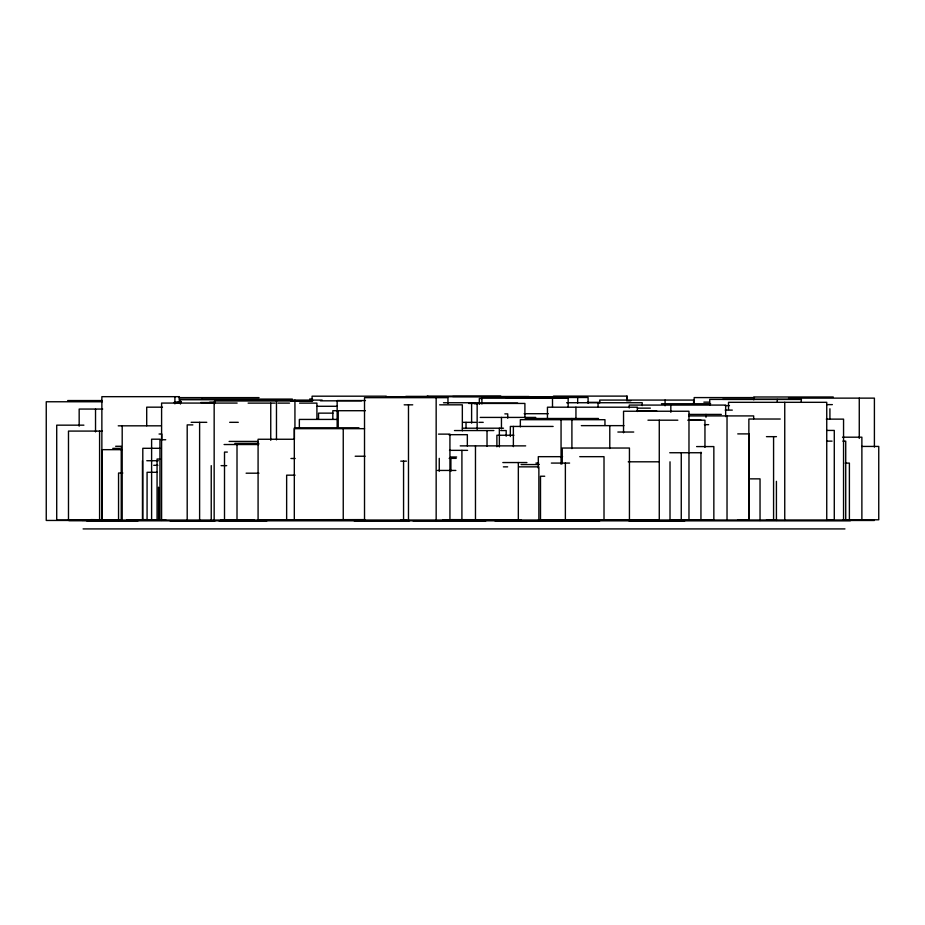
<?xml version="1.0" encoding="UTF-8"?>
<svg xmlns="http://www.w3.org/2000/svg" width="925" height="925" viewBox="0 0 925 925"><rect width="100%" height="100%" fill="white"/><g stroke="black" fill="none" stroke-linecap="round" stroke-linejoin="round"><path stroke-width="1.39" d="M386.303 396.189L312.095 396.189L312.095 400.467M427.257 396.085L500.783 396.085M553.451 396.108L627.104 396.108L627.104 400.398M405.774 396.386L428.159 396.386M452.683 396.513L529.088 396.513M385.91 396.686L554.006 396.721M833.24 396.987L753.782 396.987L753.782 399.854M386.199 397.23L427.408 397.23M178.733 397.623L259.046 397.623M505.709 397.484L588.092 397.484L588.092 403.196M754.465 397.588L694.178 397.588L694.178 403.312M788.516 398.132L874.403 398.132L874.403 447.064M482.179 398.502L479.323 398.502L479.323 404.237M202.078 399.091L292.369 399.091M309.702 398.987L312.558 398.987M179.415 399.253L202.055 399.253M722.668 399.357L801.489 399.357M273.176 399.739L180.41 399.739L180.41 404.052M229.62 400.097L322.131 400.097M67.675 400.56L102.12 400.56M365.456 400.548L337.151 400.548L337.151 427.998M290.554 400.826L312.731 400.826M320.443 400.826L361.513 400.826M626.583 400.745L630.873 400.745M310.731 400.988L214.461 400.988L214.461 403.867M102.317 401.762L46.25 401.762L46.25 520.451L874.403 520.474M178.317 401.693L181.196 401.693M175.461 402.202L181.184 402.202M703.856 402.144L709.556 402.144M209.64 402.259L215.386 402.259M587.236 402.352L600.186 402.352M173.819 402.514L181.011 402.514M200.76 402.514L214.947 402.514M443.491 402.745L474.907 402.745M566.632 402.733L642.216 402.733L642.216 405.601M237.135 403.069L161.597 403.069L161.597 520.44M248.12 403.115L275.072 403.115M277.963 403.115L289.502 403.115M299.596 403.115L316.905 403.115L316.905 418.852M468.778 403.092L517.642 403.092M468.709 403.439L524.903 403.439L524.903 417.892M474.317 403.658L477.184 403.658M661.444 403.751L710.643 403.751M826.638 404.618L832.373 404.618M404.179 404.826L412.735 404.826M439.664 404.826L462.338 404.826L462.338 430.842M725.212 405.624L729.478 405.624M317.229 406.283L337.371 406.283M162.488 407.173L146.705 407.173L146.705 425.801M637.406 408.145L650.368 408.145M102.71 409.058L79.168 409.058L79.168 426.182M725.188 410.11L732.299 410.11M365.294 410.712L332.827 410.712L332.827 419.372M636.816 410.978L656.762 410.978M332.965 413.14L318.535 413.14L318.535 418.852M524.151 413.706L548.271 413.706M504.853 413.88L507.733 413.88L507.733 418.204M689.009 414.412L721.327 414.412M688.894 415.915L753.678 415.915L753.678 418.782M480.214 417.418L535.748 417.418M525.539 418.493L598.498 418.493M780.249 419.025L748.868 419.025L748.868 520.324M826.279 419.129L843.554 419.129L843.554 520.324M337.163 419.43L299.353 419.43L299.353 428.078M688.223 420.158L701.023 420.158M647.962 420.193L677.828 420.193M687.98 420.193L704.954 420.193L704.954 447.376M191.151 422.32L206.772 422.32M229.677 422.32L238.28 422.32M463.217 422.343L476.051 422.343M478.919 422.343L483.22 422.343M704.422 424.667L708.654 424.667M192.851 424.887L187.197 424.887L187.197 520.289M83.898 425.165L56.714 425.165L56.714 520.058L102.409 520.023M581.316 425.639L623.97 425.639M118.238 425.824L160.58 425.824M553.138 426.437L510.334 426.437L510.334 436.542M358.946 427.789L294.404 427.789L294.404 439.329M462.419 428.206L503.512 428.206M364.542 428.668L294.312 428.668L294.312 520.035M454.464 430.553L493.869 430.553M500.714 430.553L506.183 430.553L506.183 436.242M827.17 430.426L834.281 430.426L834.281 520.035L827.17 520.035M102.409 431.085L68.485 431.085L68.485 520.023M617.865 432.033L633.729 432.033M159.042 434.022L161.794 434.022L161.794 439.757M737.745 433.894L749.204 433.894L749.204 520.012L737.745 520.012M438.473 434.126L449.932 434.126L449.932 520.012L442.763 520.012M448.752 434.681L467.345 434.681L467.345 446.058M513.918 435.247L496.887 435.247L496.887 446.74M766.455 436.658L776.457 436.658M842.525 437.19L861.88 437.19L861.88 520.197L82.059 520.382M160.21 439.19L151.608 439.19L151.608 519.792M293.907 439.259L258.087 439.259L258.087 519.792L364.889 519.619M165.714 439.745L159.944 439.745L159.944 519.792L165.714 519.792M826.568 441.132L832.049 441.132M842.86 441.132L845.728 441.132L845.728 519.792M229.111 441.422L257.821 441.422M234.858 443.387L258.85 443.387M224.093 444.532L258.688 444.532M460.222 445.873L525.666 445.873M115.648 446.278L121.233 446.278L121.233 519.781M861.73 446.428L878.75 446.428L878.75 519.781L842.86 519.792M696.594 446.578L713.846 446.578L713.846 519.954L696.594 519.954M159.99 448.301L142.808 448.301L142.808 519.781M112.769 448.382L119.845 448.382M121.892 449.666L102.213 449.666L102.213 519.942L121.892 519.942M449.504 450.348L467.576 450.348M227.353 452.082L224.509 452.082L224.509 519.931M669.735 452.741L701.428 452.741M355.188 456.233L365.074 456.233M562.585 456.672L538.304 456.672L538.304 468.2M579.732 456.672L604.013 456.672L604.013 520.058M456.615 456.996L450.903 456.996L450.903 471.334M290.947 458.488L295.202 458.488M449.145 458.361L456.21 458.361M159.863 459.043L157.065 459.043L157.065 519.896M146.786 460.719L158.337 460.719M400.745 461.136L406.422 461.136M628.237 461.806L658.484 461.806M502.83 462.546L526.926 462.546M535.922 463.078L538.732 463.078M551.346 463.078L569.592 463.078M845.161 463.113L849.393 463.113L849.393 519.885L843.739 519.885M521.087 464.558L539.379 464.558M153.723 465.31L157.886 465.31M221.075 465.645L226.694 465.645M503.385 466.847L507.64 466.847M518.994 466.847L538.87 466.847L538.87 520.775M437.479 470.443L455.852 470.443M157.042 472.293L147.075 472.293L147.075 519.723M122.84 473.022L118.55 473.022L118.55 520.636M246.108 473.195L258.942 473.195M295.098 475.172L286.646 475.172L286.646 519.931L365.074 519.908M544.732 476.236L540.501 476.236L540.501 519.931M750.302 478.861L760.038 478.861L760.038 520.509M72.601 519.781L90.615 519.781M90.847 519.619L102.478 519.757M115.648 519.781L118.435 519.781M142.404 519.619L158.776 519.792M221.075 519.734L247.137 519.781M451.192 519.619L508.461 519.781M538.732 519.746L629.439 519.781L629.439 448.035L562.25 448.035L562.25 463.818M669.735 519.769L712.955 519.769M826.568 519.792L832.049 519.792M69.664 519.977L101.808 519.977M142.438 519.908L159.285 519.908M224.093 519.966L254.352 519.966M453.377 519.908L496.043 519.885M500.009 519.885L521.191 519.885M539.009 519.896L554.607 519.931M595.758 519.862L619.958 519.919M112.769 520.116L118.423 520.116M126.713 520.012L156.753 520.012M227.284 520.023L245.738 520.023M283.859 520.047L364.542 520.035M400.745 520.035L406.422 520.035M452.325 520.058L495.569 520.035M538.304 520.058L658.484 520.023M766.455 520L776.457 520M844.652 520.035L867.511 520.035M68.878 520.613L850.41 520.717M86.534 520.763L138.091 520.763M170.003 520.787L215.155 520.787M218.867 520.775L266.955 520.775M354.136 520.787L409.567 520.775M412.943 520.775L485.891 520.787M494.863 520.775L599.793 520.775M628.815 520.775L684.824 520.787M83.1 528.915L844.953 528.915M859.267 398.132L859.267 438.427M829.922 408.781L829.922 418.794M826.742 520.44L826.742 402.317L728.518 402.317L728.518 409.521M801.258 402.283L801.258 399.403L709.729 399.403L709.729 405.162M784.747 402.317L784.747 520.44M777.254 399.403L777.254 402.283M776.422 481.347L776.422 520.463M773.577 436.658L773.577 520M727.027 415.915L727.027 520.347M725.663 416.608L725.663 405.081L629.254 405.081L629.254 407.96M705.995 414.412L705.995 417.279M700.942 452.163L700.942 519.781M693.6 404.375L693.6 400.074L599.712 400.074L599.712 402.942M688.975 520.382L688.975 411.243L623.543 411.243L623.543 432.784M681.263 452.741L681.263 519.769M670.833 405.081L670.833 412.284M670.012 461.806L670.012 520.023M665.075 400.074L665.075 405.809M659.271 420.193L659.271 520.324M637.371 411.498L637.371 407.208L547.45 407.208L547.45 418.667M626.953 396.108L626.953 400.398M609.783 425.639L609.783 448.533M604.962 425.442L604.962 419.696L520.347 419.696L520.347 426.876M598.059 402.733L598.059 407.035M577.674 397.484L577.674 403.196M575.94 407.208L575.94 418.667M571.904 418.493L571.904 448.613M568.158 406.827L568.158 398.201L481.902 398.201L481.902 403.959M565.372 463.078L565.372 519.746M561.059 419.696L561.059 464.257M552.502 398.201L552.502 406.827M518.335 462.546L518.335 519.885M513.375 426.437L513.375 446.648M501.454 417.418L501.454 428.853M499.35 428.206L499.35 446.914M487.024 430.553L487.024 446.208M477.15 403.439L477.15 429.443M475.473 445.873L475.473 519.781M471.611 403.092L471.611 423.13M466.027 422.343L466.027 428.102M461.91 450.348L461.91 520.104M447.966 403.45L447.966 397.669L364.519 397.669L364.519 520.474M439.259 458.361L439.259 471.241M436.161 397.669L436.161 520.474M408.48 404.826L408.48 520.428M403.566 461.136L403.566 520.035M343.244 428.668L343.244 520.035M338.226 410.712L338.226 428.021M311.794 398.629L311.794 401.496M294.936 400.097L294.936 427.315M276.471 400.988L276.471 439.849M270.748 403.115L270.748 440.312M237.008 444.532L237.008 519.966M214.161 403.069L214.161 520.44M211.235 465.645L211.235 519.734M199.615 422.32L199.615 520.301M179.346 402.433L179.346 396.675L101.866 396.675L101.866 520.486M174.906 396.675L174.906 403.878M158.557 487.186L158.557 520.336M142.462 460.719L142.462 519.746M122.193 425.824L122.193 520.278M99.588 431.085L99.588 520.023M95.529 409.058L95.529 431.894"/></g></svg>
